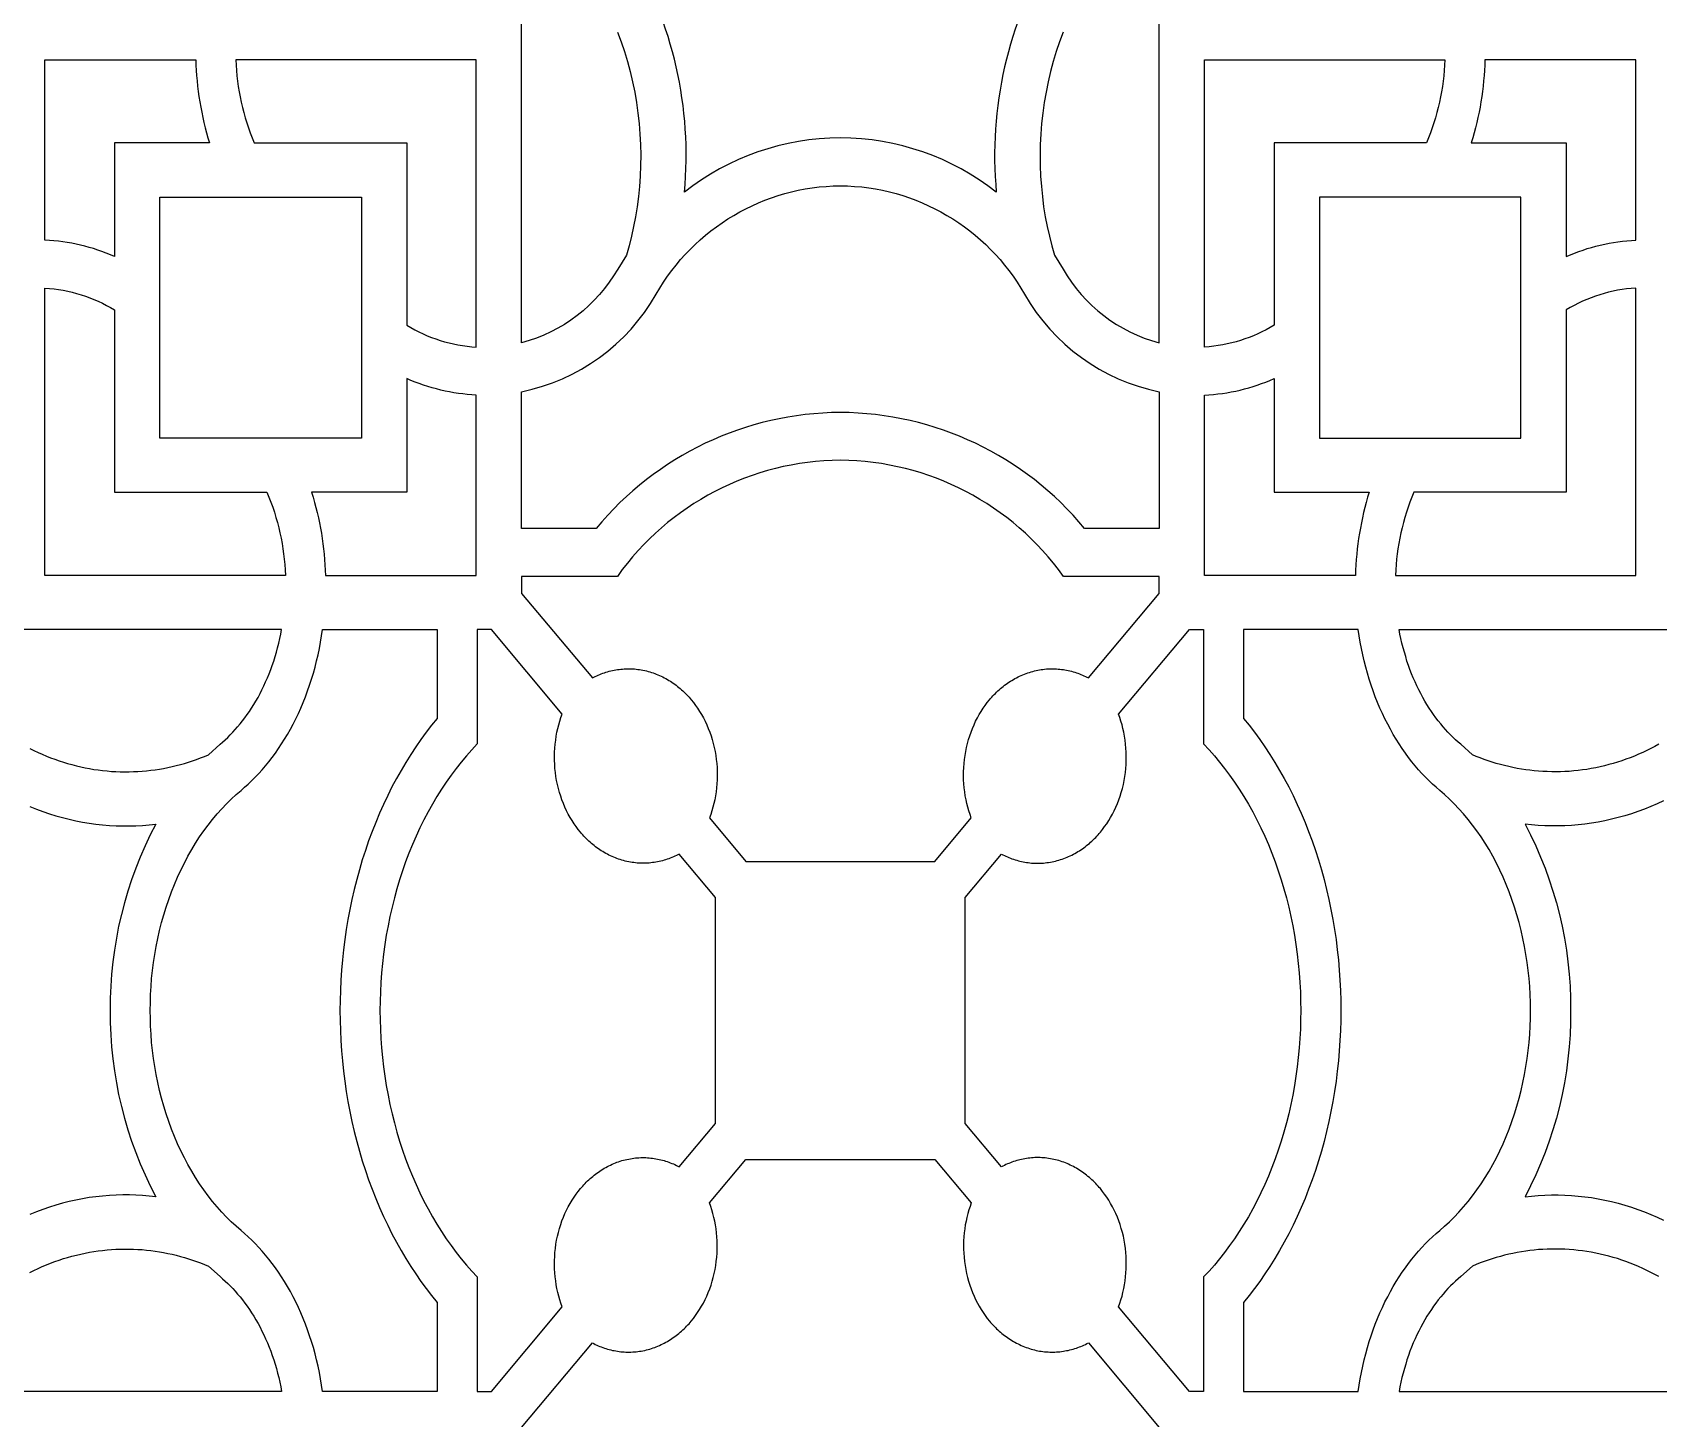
# Model space of a CAD drawing. Extents: x 59271 to 61367, y 41180 to 44085.
# Drawn here: x 60663.7 to 60875, y 42791.1 to 42971.3 of the extents above; entities that cross this region are included whole.
import ezdxf

# ---------------------------------------------------------------- set-up
doc = ezdxf.new("R2010")
doc.units = 0
doc.layers.get('0').update_dxf_attribs({"linetype": 'CONTINUOUS'})

msp = doc.modelspace()

# ---------------------------------------------------------------- linework, layer by layer
for points in [[(60796.11, 42981.96, 0.159593), (60788.95, 42950.52, 0.16816), (60768.68, 42957.6, 0.16816), (60748.41, 42950.52, 0.159593), (60741.24, 42981.96, 0.091636)], [(60739.72, 42971.32), (60740.18, 42970.08), (60740.61, 42968.8), (60741.01, 42967.51), (60741.36, 42966.2), (60741.67, 42964.87), (60741.95, 42963.53), (60742.18, 42962.18), (60742.37, 42960.82), (60742.52, 42959.45), (60742.63, 42958.08), (60742.7, 42956.71), (60742.72, 42955.34), (60742.71, 42953.98), (60742.65, 42952.63), (60742.56, 42951.28), (60742.42, 42949.95), (60742.25, 42948.64), (60742.04, 42947.34), (60741.8, 42946.06), (60741.52, 42944.8), (60741.21, 42943.56), (60740.86, 42942.35), (60739.73, 42940.53, -0.200602), (60727.24, 42930.95), (60727.24, 42974.77)], [(60797.64, 42971.32), (60797.17, 42970.08), (60796.74, 42968.8), (60796.35, 42967.51), (60796, 42966.2), (60795.68, 42964.87), (60795.41, 42963.53), (60795.18, 42962.18), (60794.98, 42960.82), (60794.83, 42959.45), (60794.73, 42958.08), (60794.66, 42956.71), (60794.63, 42955.34), (60794.65, 42953.98), (60794.7, 42952.63), (60794.8, 42951.28), (60794.93, 42949.95), (60795.1, 42948.64), (60795.31, 42947.34), (60795.56, 42946.06), (60795.84, 42944.8), (60796.15, 42943.56), (60796.49, 42942.35), (60797.63, 42940.53, 0.200602), (60810.12, 42930.95), (60810.12, 42974.77)], [(60663.33, 42870.67), (60664.17, 42870.33), (60665.01, 42870.02), (60665.86, 42869.73), (60666.71, 42869.46), (60667.57, 42869.22), (60668.43, 42869.01), (60669.29, 42868.81), (60670.16, 42868.64), (60671.03, 42868.5), (60671.9, 42868.38), (60672.78, 42868.28), (60673.65, 42868.21), (60674.52, 42868.17), (60675.39, 42868.14), (60676.25, 42868.14), (60677.11, 42868.17), (60677.97, 42868.22), (60678.83, 42868.29), (60679.68, 42868.38, 0.124595), (60673.76, 42844.16, 0.124595), (60679.68, 42819.94), (60678.83, 42820.03), (60677.97, 42820.1), (60677.11, 42820.15), (60676.25, 42820.17), (60675.39, 42820.18), (60674.52, 42820.15), (60673.65, 42820.11), (60672.78, 42820.03), (60671.9, 42819.94), (60671.03, 42819.82), (60670.16, 42819.67), (60669.29, 42819.51), (60668.43, 42819.31), (60667.57, 42819.1), (60666.71, 42818.85), (60665.86, 42818.59), (60665.01, 42818.3), (60664.17, 42817.99), (60663.33, 42817.65)], [(60875.67, 42871.41), (60874.85, 42871.02), (60874.02, 42870.67), (60873.19, 42870.33), (60872.35, 42870.02), (60871.5, 42869.73), (60870.65, 42869.46), (60869.79, 42869.22), (60868.93, 42869.01), (60868.06, 42868.81), (60867.19, 42868.64), (60866.32, 42868.5), (60865.45, 42868.38), (60864.58, 42868.28), (60863.71, 42868.21), (60862.84, 42868.17), (60861.97, 42868.14), (60861.1, 42868.14), (60860.24, 42868.17), (60859.38, 42868.22), (60858.53, 42868.29), (60857.68, 42868.38, -0.124595), (60863.6, 42844.16, -0.124595), (60857.68, 42819.94), (60858.53, 42820.03), (60859.38, 42820.1), (60860.24, 42820.15), (60861.1, 42820.17), (60861.97, 42820.18), (60862.84, 42820.15), (60863.71, 42820.11), (60864.58, 42820.03), (60865.45, 42819.94), (60866.32, 42819.82), (60867.19, 42819.67), (60868.06, 42819.51), (60868.93, 42819.31), (60869.79, 42819.1), (60870.65, 42818.85), (60871.5, 42818.59), (60872.35, 42818.3), (60873.19, 42817.99), (60874.02, 42817.65), (60874.85, 42817.29), (60875.67, 42816.91)]]:
    msp.add_lwpolyline(points, format="xyb")
for points in [[(60674.32, 42942.16, 0.093744), (60665.27, 42944.3), (60665.27, 42967.74), (60684.88, 42967.74, 0.067508), (60686.67, 42956.93), (60674.32, 42956.93)], [(60712.31, 42933.24, 0.123377), (60721.35, 42930.39), (60721.35, 42967.74), (60690.09, 42967.74, 0.090687), (60692.48, 42956.93), (60712.31, 42956.93)], [(60825.05, 42933.24, -0.123377), (60816.01, 42930.39), (60816.01, 42967.74), (60847.26, 42967.74, -0.090687), (60844.88, 42956.93), (60825.05, 42956.93)], [(60863.04, 42942.16, -0.093744), (60872.08, 42944.3), (60872.08, 42967.74), (60852.47, 42967.74, -0.067508), (60850.68, 42956.93), (60863.04, 42956.93)], [(60768.68, 42951.37, -0.26745), (60792.62, 42937.26, 0.215544), (60810.12, 42924.59), (60810.12, 42906.81), (60800.43, 42906.81, 0.222359), (60768.68, 42921.9), (60768.68, 42921.9), (60768.68, 42921.9, 0.222359), (60736.92, 42906.81), (60727.24, 42906.81), (60727.24, 42924.59, 0.215544), (60744.74, 42937.26, -0.26745)], [(60694.14, 42911.53, -0.090687), (60696.53, 42900.72), (60665.27, 42900.72), (60665.27, 42938.07, -0.123377), (60674.32, 42935.22), (60674.32, 42911.53)], [(60843.21, 42911.53, 0.090687), (60840.83, 42900.72), (60872.08, 42900.72), (60872.08, 42938.07, 0.123377), (60863.04, 42935.22), (60863.04, 42911.53)], [(60721.35, 42924.16, -0.093744), (60712.31, 42926.3), (60712.31, 42911.53), (60699.95, 42911.53, -0.067508), (60701.74, 42900.72), (60721.35, 42900.72)], [(60816.01, 42924.16, 0.093744), (60825.05, 42926.3), (60825.05, 42911.53), (60837.41, 42911.53, 0.067508), (60835.62, 42900.72), (60816.01, 42900.72)], [(60739.69, 42900.59), (60727.24, 42900.59), (60727.24, 42898.38), (60736.44, 42887.38), (60736.63, 42887.48), (60736.82, 42887.57), (60737.01, 42887.66), (60737.21, 42887.75), (60737.41, 42887.83), (60737.6, 42887.91), (60737.81, 42887.99), (60738.01, 42888.06), (60738.21, 42888.12), (60738.42, 42888.19), (60738.63, 42888.25), (60738.84, 42888.3), (60739.05, 42888.35), (60739.27, 42888.39), (60739.48, 42888.43), (60739.7, 42888.47), (60739.92, 42888.5), (60740.13, 42888.52), (60740.35, 42888.54), (60740.57, 42888.56), (60740.8, 42888.57), (60741.02, 42888.58), (60741.24, 42888.58), (60741.46, 42888.57), (60741.68, 42888.56), (60741.91, 42888.55), (60742.13, 42888.53), (60742.35, 42888.5), (60742.57, 42888.47), (60742.8, 42888.43), (60743.02, 42888.39), (60743.24, 42888.35), (60743.46, 42888.3), (60743.68, 42888.24), (60743.89, 42888.18), (60744.11, 42888.11), (60744.33, 42888.04), (60744.54, 42887.97), (60744.75, 42887.88), (60744.96, 42887.8), (60745.17, 42887.71), (60745.38, 42887.61), (60745.58, 42887.51), (60745.79, 42887.41), (60745.99, 42887.3), (60746.19, 42887.19), (60746.38, 42887.07), (60746.58, 42886.95), (60746.77, 42886.82), (60746.96, 42886.7), (60747.14, 42886.56), (60747.33, 42886.43), (60747.51, 42886.29), (60747.69, 42886.14), (60747.86, 42886), (60748.03, 42885.85), (60748.2, 42885.69), (60748.37, 42885.54), (60748.53, 42885.38), (60748.69, 42885.22), (60748.85, 42885.05), (60749, 42884.88), (60749.15, 42884.71), (60749.29, 42884.54), (60749.58, 42884.19), (60749.86, 42883.82), (60750.12, 42883.44), (60750.38, 42883.04), (60750.63, 42882.62), (60750.87, 42882.2), (60751.09, 42881.75), (60751.31, 42881.3), (60751.51, 42880.83), (60751.69, 42880.35), (60751.86, 42879.87), (60752.02, 42879.37), (60752.16, 42878.86), (60752.28, 42878.35), (60752.39, 42877.83), (60752.48, 42877.31), (60752.55, 42876.78), (60752.61, 42876.25), (60752.64, 42875.72), (60752.66, 42875.18), (60752.67, 42874.65), (60752.65, 42874.12), (60752.62, 42873.6), (60752.58, 42873.08), (60752.51, 42872.56), (60752.44, 42872.05), (60752.34, 42871.55), (60752.23, 42871.06), (60752.11, 42870.57), (60751.98, 42870.1), (60751.83, 42869.64), (60751.67, 42869.19), (60756.39, 42863.54), (60768.68, 42863.54), (60780.96, 42863.54), (60785.69, 42869.19), (60785.53, 42869.64), (60785.38, 42870.1), (60785.24, 42870.57), (60785.12, 42871.06), (60785.01, 42871.55), (60784.92, 42872.05), (60784.84, 42872.56), (60784.78, 42873.08), (60784.73, 42873.6), (60784.7, 42874.12), (60784.69, 42874.65), (60784.69, 42875.18), (60784.71, 42875.72), (60784.75, 42876.25), (60784.81, 42876.78), (60784.88, 42877.31), (60784.97, 42877.83), (60785.08, 42878.35), (60785.2, 42878.86), (60785.34, 42879.37), (60785.49, 42879.87), (60785.66, 42880.35), (60785.85, 42880.83), (60786.05, 42881.3), (60786.26, 42881.75), (60786.49, 42882.2), (60786.72, 42882.62), (60786.97, 42883.04), (60787.23, 42883.44), (60787.5, 42883.82), (60787.78, 42884.19), (60788.06, 42884.54), (60788.21, 42884.71), (60788.36, 42884.88), (60788.51, 42885.05), (60788.67, 42885.22), (60788.83, 42885.38), (60788.99, 42885.54), (60789.15, 42885.69), (60789.32, 42885.85), (60789.49, 42886), (60789.67, 42886.14), (60789.85, 42886.29), (60790.03, 42886.43), (60790.21, 42886.56), (60790.4, 42886.7), (60790.59, 42886.82), (60790.78, 42886.95), (60790.97, 42887.07), (60791.17, 42887.19), (60791.37, 42887.3), (60791.57, 42887.41), (60791.77, 42887.51), (60791.98, 42887.61), (60792.18, 42887.71), (60792.39, 42887.8), (60792.6, 42887.88), (60792.82, 42887.97), (60793.03, 42888.04), (60793.25, 42888.11), (60793.46, 42888.18), (60793.68, 42888.24), (60793.9, 42888.3), (60794.12, 42888.35), (60794.34, 42888.39), (60794.56, 42888.43), (60794.78, 42888.47), (60795, 42888.5), (60795.23, 42888.53), (60795.45, 42888.55), (60795.67, 42888.56), (60795.89, 42888.57), (60796.12, 42888.58), (60796.34, 42888.58), (60796.56, 42888.57), (60796.78, 42888.56), (60797, 42888.54), (60797.22, 42888.52), (60797.44, 42888.5), (60797.66, 42888.47), (60797.87, 42888.43), (60798.09, 42888.39), (60798.3, 42888.35), (60798.51, 42888.3), (60798.72, 42888.25), (60798.93, 42888.19), (60799.14, 42888.12), (60799.35, 42888.06), (60799.55, 42887.99), (60799.75, 42887.91), (60799.95, 42887.83), (60800.15, 42887.75), (60800.34, 42887.66), (60800.53, 42887.57), (60800.72, 42887.48), (60800.91, 42887.38), (60810.12, 42898.38), (60810.12, 42900.59), (60797.66, 42900.59, 0.240747), (60768.68, 42915.68, 0.240747)]]:
    msp.add_lwpolyline(points, format="xyb", close=True)
for points in [[(60680.2, 42949.89), (60706.42, 42949.89), (60706.42, 42918.57), (60680.2, 42918.57)], [(60857.15, 42949.89), (60830.94, 42949.89), (60830.94, 42918.57), (60857.15, 42918.57)], [(60678.97, 42844.16), (60678.98, 42845.19), (60679.01, 42846.22), (60679.07, 42847.26), (60679.15, 42848.3), (60679.26, 42849.35), (60679.4, 42850.4), (60679.56, 42851.44), (60679.74, 42852.49), (60679.95, 42853.52), (60680.18, 42854.56), (60680.45, 42855.58), (60680.73, 42856.6), (60681.04, 42857.6), (60681.38, 42858.6), (60681.73, 42859.58), (60682.12, 42860.54), (60682.52, 42861.48), (60682.95, 42862.41), (60683.4, 42863.32), (60683.87, 42864.2), (60684.36, 42865.06), (60684.87, 42865.9), (60685.39, 42866.72), (60685.94, 42867.5), (60686.5, 42868.26), (60687.07, 42868.99), (60687.66, 42869.7), (60688.26, 42870.37), (60688.88, 42871.02), (60689.5, 42871.63), (60690.13, 42872.21), (60690.77, 42872.77), (60691.24, 42873.17), (60691.71, 42873.59), (60692.17, 42874.03), (60692.62, 42874.48), (60693.07, 42874.96), (60693.52, 42875.45), (60693.96, 42875.96), (60694.39, 42876.49), (60694.81, 42877.04), (60695.23, 42877.61), (60695.64, 42878.2), (60696.04, 42878.8), (60696.43, 42879.42), (60696.81, 42880.05), (60697.18, 42880.71), (60697.54, 42881.37), (60697.89, 42882.06), (60698.22, 42882.76), (60698.54, 42883.47), (60698.85, 42884.19), (60699.14, 42884.93), (60699.42, 42885.69), (60699.69, 42886.45), (60699.94, 42887.22), (60700.17, 42888), (60700.39, 42888.8), (60700.6, 42889.6), (60700.79, 42890.4), (60700.96, 42891.22), (60701.11, 42892.04), (60701.25, 42892.86), (60701.37, 42893.69), (60716.26, 42893.69), (60716.26, 42882.11), (60715.54, 42881.23), (60714.84, 42880.32), (60714.16, 42879.39), (60713.49, 42878.42), (60712.83, 42877.43), (60712.19, 42876.41), (60711.57, 42875.37), (60710.97, 42874.3), (60710.39, 42873.21), (60709.83, 42872.09), (60709.29, 42870.95), (60708.77, 42869.79), (60708.28, 42868.61), (60707.8, 42867.41), (60707.35, 42866.2), (60706.93, 42864.96), (60706.53, 42863.72), (60706.15, 42862.45), (60705.8, 42861.18), (60705.48, 42859.9), (60705.18, 42858.6), (60704.91, 42857.3), (60704.66, 42855.99), (60704.44, 42854.68), (60704.25, 42853.36), (60704.08, 42852.04), (60703.94, 42850.72), (60703.83, 42849.4), (60703.74, 42848.09), (60703.68, 42846.77), (60703.64, 42845.46), (60703.63, 42844.16), (60703.64, 42842.86), (60703.68, 42841.55), (60703.74, 42840.23), (60703.83, 42838.91), (60703.94, 42837.6), (60704.08, 42836.28), (60704.25, 42834.96), (60704.44, 42833.64), (60704.66, 42832.33), (60704.91, 42831.02), (60705.18, 42829.72), (60705.48, 42828.42), (60705.8, 42827.14), (60706.15, 42825.86), (60706.53, 42824.6), (60706.93, 42823.35), (60707.35, 42822.12), (60707.8, 42820.91), (60708.28, 42819.71), (60708.77, 42818.53), (60709.29, 42817.37), (60709.83, 42816.23), (60710.39, 42815.11), (60710.97, 42814.02), (60711.57, 42812.95), (60712.19, 42811.9), (60712.83, 42810.89), (60713.49, 42809.9), (60714.16, 42808.93), (60714.84, 42808), (60715.54, 42807.09), (60716.26, 42806.21), (60716.26, 42794.63), (60701.37, 42794.63), (60701.25, 42795.46), (60701.11, 42796.28), (60700.96, 42797.1), (60700.79, 42797.92), (60700.6, 42798.72), (60700.39, 42799.52), (60700.17, 42800.32), (60699.94, 42801.1), (60699.69, 42801.87), (60699.42, 42802.63), (60699.14, 42803.38), (60698.85, 42804.12), (60698.54, 42804.85), (60698.22, 42805.56), (60697.89, 42806.26), (60697.54, 42806.94), (60697.18, 42807.61), (60696.81, 42808.27), (60696.43, 42808.9), (60696.04, 42809.52), (60695.64, 42810.12), (60695.23, 42810.71), (60694.81, 42811.28), (60694.39, 42811.82), (60693.96, 42812.36), (60693.52, 42812.87), (60693.07, 42813.36), (60692.62, 42813.84), (60692.17, 42814.29), (60691.71, 42814.73), (60691.24, 42815.15), (60690.77, 42815.55), (60690.13, 42816.1), (60689.5, 42816.69), (60688.88, 42817.3), (60688.26, 42817.95), (60687.66, 42818.62), (60687.07, 42819.32), (60686.5, 42820.06), (60685.94, 42820.82), (60685.39, 42821.6), (60684.87, 42822.42), (60684.36, 42823.25), (60683.87, 42824.12), (60683.4, 42825), (60682.95, 42825.91), (60682.52, 42826.83), (60682.12, 42827.78), (60681.73, 42828.74), (60681.38, 42829.72), (60681.04, 42830.71), (60680.73, 42831.72), (60680.45, 42832.74), (60680.18, 42833.76), (60679.95, 42834.79), (60679.74, 42835.83), (60679.56, 42836.88), (60679.4, 42837.92), (60679.26, 42838.97), (60679.15, 42840.01), (60679.07, 42841.06), (60679.01, 42842.1), (60678.98, 42843.13)], [(60752.46, 42844.16), (60752.46, 42858.84), (60747.74, 42864.49), (60747.55, 42864.39), (60747.36, 42864.3), (60747.17, 42864.21), (60746.97, 42864.12), (60746.77, 42864.04), (60746.57, 42863.96), (60746.37, 42863.88), (60746.17, 42863.81), (60745.96, 42863.74), (60745.76, 42863.68), (60745.55, 42863.62), (60745.34, 42863.57), (60745.13, 42863.52), (60744.91, 42863.48), (60744.7, 42863.44), (60744.48, 42863.4), (60744.26, 42863.37), (60744.04, 42863.35), (60743.83, 42863.32), (60743.61, 42863.31), (60743.38, 42863.3), (60743.16, 42863.29), (60742.94, 42863.29), (60742.72, 42863.3), (60742.5, 42863.31), (60742.27, 42863.32), (60742.05, 42863.34), (60741.83, 42863.37), (60741.61, 42863.4), (60741.38, 42863.43), (60741.16, 42863.47), (60740.94, 42863.52), (60740.72, 42863.57), (60740.5, 42863.63), (60740.29, 42863.69), (60740.07, 42863.76), (60739.85, 42863.83), (60739.64, 42863.9), (60739.43, 42863.98), (60739.22, 42864.07), (60739.01, 42864.16), (60738.8, 42864.26), (60738.59, 42864.36), (60738.39, 42864.46), (60738.19, 42864.57), (60737.99, 42864.68), (60737.8, 42864.8), (60737.6, 42864.92), (60737.41, 42865.04), (60737.22, 42865.17), (60737.03, 42865.31), (60736.85, 42865.44), (60736.67, 42865.58), (60736.49, 42865.73), (60736.32, 42865.87), (60736.15, 42866.02), (60735.98, 42866.18), (60735.81, 42866.33), (60735.65, 42866.49), (60735.49, 42866.65), (60735.33, 42866.82), (60735.18, 42866.99), (60735.03, 42867.15), (60734.89, 42867.33), (60734.6, 42867.68), (60734.32, 42868.05), (60734.06, 42868.43), (60733.8, 42868.83), (60733.55, 42869.25), (60733.31, 42869.67), (60733.09, 42870.12), (60732.87, 42870.57), (60732.67, 42871.04), (60732.49, 42871.52), (60732.32, 42872), (60732.16, 42872.5), (60732.02, 42873.01), (60731.9, 42873.52), (60731.79, 42874.04), (60731.7, 42874.56), (60731.63, 42875.09), (60731.57, 42875.62), (60731.54, 42876.15), (60731.52, 42876.69), (60731.51, 42877.22), (60731.53, 42877.75), (60731.56, 42878.27), (60731.6, 42878.79), (60731.67, 42879.31), (60731.74, 42879.82), (60731.84, 42880.32), (60731.95, 42880.81), (60732.07, 42881.29), (60732.2, 42881.77), (60732.35, 42882.23), (60732.51, 42882.68), (60723.31, 42893.69), (60721.46, 42893.69), (60721.46, 42878.8), (60720.76, 42878.05), (60720.07, 42877.27), (60719.39, 42876.45), (60718.73, 42875.61), (60718.08, 42874.74), (60717.44, 42873.84), (60716.82, 42872.91), (60716.22, 42871.96), (60715.64, 42870.98), (60715.08, 42869.97), (60714.54, 42868.94), (60714.02, 42867.89), (60713.52, 42866.81), (60713.04, 42865.71), (60712.59, 42864.6), (60712.16, 42863.47), (60711.76, 42862.32), (60711.38, 42861.15), (60711.03, 42859.98), (60710.7, 42858.79), (60710.4, 42857.59), (60710.12, 42856.38), (60709.88, 42855.16), (60709.65, 42853.94), (60709.46, 42852.72), (60709.29, 42851.49), (60709.15, 42850.26), (60709.04, 42849.03), (60708.95, 42847.81), (60708.88, 42846.59), (60708.85, 42845.37), (60708.83, 42844.16), (60708.85, 42842.95), (60708.88, 42841.73), (60708.95, 42840.51), (60709.04, 42839.28), (60709.15, 42838.06), (60709.29, 42836.83), (60709.46, 42835.6), (60709.65, 42834.38), (60709.88, 42833.16), (60710.12, 42831.94), (60710.4, 42830.73), (60710.7, 42829.53), (60711.03, 42828.34), (60711.38, 42827.17), (60711.76, 42826), (60712.16, 42824.85), (60712.59, 42823.72), (60713.04, 42822.6), (60713.52, 42821.51), (60714.02, 42820.43), (60714.54, 42819.38), (60715.08, 42818.35), (60715.64, 42817.34), (60716.22, 42816.36), (60716.82, 42815.41), (60717.44, 42814.48), (60718.08, 42813.58), (60718.73, 42812.71), (60719.39, 42811.86), (60720.07, 42811.05), (60720.76, 42810.27), (60721.46, 42809.52), (60721.46, 42794.63), (60723.31, 42794.63), (60732.51, 42805.64), (60732.35, 42806.09), (60732.2, 42806.55), (60732.07, 42807.02), (60731.95, 42807.51), (60731.84, 42808), (60731.74, 42808.5), (60731.67, 42809.01), (60731.6, 42809.53), (60731.56, 42810.05), (60731.53, 42810.57), (60731.51, 42811.1), (60731.52, 42811.63), (60731.54, 42812.17), (60731.57, 42812.7), (60731.63, 42813.23), (60731.7, 42813.76), (60731.79, 42814.28), (60731.9, 42814.8), (60732.02, 42815.31), (60732.16, 42815.82), (60732.32, 42816.32), (60732.49, 42816.8), (60732.67, 42817.28), (60732.87, 42817.75), (60733.09, 42818.2), (60733.31, 42818.64), (60733.55, 42819.07), (60733.8, 42819.49), (60734.06, 42819.89), (60734.32, 42820.27), (60734.6, 42820.64), (60734.89, 42820.99), (60735.03, 42821.16), (60735.18, 42821.33), (60735.33, 42821.5), (60735.49, 42821.66), (60735.65, 42821.83), (60735.81, 42821.99), (60735.98, 42822.14), (60736.15, 42822.3), (60736.32, 42822.45), (60736.49, 42822.59), (60736.67, 42822.74), (60736.85, 42822.88), (60737.03, 42823.01), (60737.22, 42823.15), (60737.41, 42823.27), (60737.6, 42823.4), (60737.8, 42823.52), (60737.99, 42823.64), (60738.19, 42823.75), (60738.39, 42823.86), (60738.59, 42823.96), (60738.8, 42824.06), (60739.01, 42824.16), (60739.22, 42824.25), (60739.43, 42824.33), (60739.64, 42824.42), (60739.85, 42824.49), (60740.07, 42824.56), (60740.29, 42824.63), (60740.5, 42824.69), (60740.72, 42824.75), (60740.94, 42824.8), (60741.16, 42824.84), (60741.38, 42824.88), (60741.61, 42824.92), (60741.83, 42824.95), (60742.05, 42824.98), (60742.27, 42825), (60742.5, 42825.01), (60742.72, 42825.02), (60742.94, 42825.03), (60743.16, 42825.03), (60743.38, 42825.02), (60743.61, 42825.01), (60743.83, 42824.99), (60744.04, 42824.97), (60744.26, 42824.95), (60744.48, 42824.92), (60744.7, 42824.88), (60744.91, 42824.84), (60745.13, 42824.8), (60745.34, 42824.75), (60745.55, 42824.7), (60745.76, 42824.64), (60745.96, 42824.57), (60746.17, 42824.51), (60746.37, 42824.44), (60746.57, 42824.36), (60746.77, 42824.28), (60746.97, 42824.2), (60747.17, 42824.11), (60747.36, 42824.02), (60747.55, 42823.93), (60747.74, 42823.83), (60752.46, 42829.48)], [(60784.89, 42844.16), (60784.89, 42858.84), (60789.62, 42864.49), (60789.81, 42864.39), (60790, 42864.3), (60790.19, 42864.21), (60790.38, 42864.12), (60790.58, 42864.04), (60790.78, 42863.96), (60790.98, 42863.88), (60791.19, 42863.81), (60791.39, 42863.74), (60791.6, 42863.68), (60791.81, 42863.62), (60792.02, 42863.57), (60792.23, 42863.52), (60792.44, 42863.48), (60792.66, 42863.44), (60792.87, 42863.4), (60793.09, 42863.37), (60793.31, 42863.35), (60793.53, 42863.32), (60793.75, 42863.31), (60793.97, 42863.3), (60794.19, 42863.29), (60794.42, 42863.29), (60794.64, 42863.3), (60794.86, 42863.31), (60795.08, 42863.32), (60795.31, 42863.34), (60795.53, 42863.37), (60795.75, 42863.4), (60795.97, 42863.43), (60796.19, 42863.47), (60796.41, 42863.52), (60796.63, 42863.57), (60796.85, 42863.63), (60797.07, 42863.69), (60797.29, 42863.76), (60797.5, 42863.83), (60797.72, 42863.9), (60797.93, 42863.98), (60798.14, 42864.07), (60798.35, 42864.16), (60798.56, 42864.26), (60798.76, 42864.36), (60798.96, 42864.46), (60799.17, 42864.57), (60799.36, 42864.68), (60799.56, 42864.8), (60799.75, 42864.92), (60799.95, 42865.04), (60800.13, 42865.17), (60800.32, 42865.31), (60800.5, 42865.44), (60800.69, 42865.58), (60800.86, 42865.73), (60801.04, 42865.87), (60801.21, 42866.02), (60801.38, 42866.18), (60801.54, 42866.33), (60801.71, 42866.49), (60801.87, 42866.65), (60802.02, 42866.82), (60802.17, 42866.99), (60802.32, 42867.15), (60802.47, 42867.33), (60802.75, 42867.68), (60803.03, 42868.05), (60803.3, 42868.43), (60803.56, 42868.83), (60803.81, 42869.25), (60804.04, 42869.67), (60804.27, 42870.12), (60804.48, 42870.57), (60804.68, 42871.04), (60804.87, 42871.52), (60805.04, 42872), (60805.19, 42872.5), (60805.33, 42873.01), (60805.46, 42873.52), (60805.56, 42874.04), (60805.65, 42874.56), (60805.73, 42875.09), (60805.78, 42875.62), (60805.82, 42876.15), (60805.84, 42876.69), (60805.84, 42877.22), (60805.83, 42877.75), (60805.8, 42878.27), (60805.75, 42878.79), (60805.69, 42879.31), (60805.61, 42879.82), (60805.52, 42880.32), (60805.41, 42880.81), (60805.29, 42881.29), (60805.15, 42881.77), (60805, 42882.23), (60804.84, 42882.68), (60814.05, 42893.69), (60815.89, 42893.69), (60815.89, 42878.8), (60816.6, 42878.05), (60817.29, 42877.27), (60817.97, 42876.45), (60818.63, 42875.61), (60819.28, 42874.74), (60819.91, 42873.84), (60820.53, 42872.91), (60821.13, 42871.96), (60821.71, 42870.98), (60822.28, 42869.97), (60822.82, 42868.94), (60823.34, 42867.89), (60823.84, 42866.81), (60824.31, 42865.71), (60824.76, 42864.6), (60825.19, 42863.47), (60825.6, 42862.32), (60825.98, 42861.15), (60826.33, 42859.98), (60826.66, 42858.79), (60826.96, 42857.59), (60827.23, 42856.38), (60827.48, 42855.16), (60827.7, 42853.94), (60827.9, 42852.72), (60828.06, 42851.49), (60828.2, 42850.26), (60828.32, 42849.03), (60828.41, 42847.81), (60828.47, 42846.59), (60828.51, 42845.37), (60828.52, 42844.16), (60828.51, 42842.95), (60828.47, 42841.73), (60828.41, 42840.51), (60828.32, 42839.28), (60828.2, 42838.06), (60828.06, 42836.83), (60827.9, 42835.6), (60827.7, 42834.38), (60827.48, 42833.16), (60827.23, 42831.94), (60826.96, 42830.73), (60826.66, 42829.53), (60826.33, 42828.34), (60825.98, 42827.17), (60825.6, 42826), (60825.19, 42824.85), (60824.76, 42823.72), (60824.31, 42822.6), (60823.84, 42821.51), (60823.34, 42820.43), (60822.82, 42819.38), (60822.28, 42818.35), (60821.71, 42817.34), (60821.13, 42816.36), (60820.53, 42815.41), (60819.91, 42814.48), (60819.28, 42813.58), (60818.63, 42812.71), (60817.97, 42811.86), (60817.29, 42811.05), (60816.6, 42810.27), (60815.89, 42809.52), (60815.89, 42794.63), (60814.05, 42794.63), (60804.84, 42805.64), (60805, 42806.09), (60805.15, 42806.55), (60805.29, 42807.02), (60805.41, 42807.51), (60805.52, 42808), (60805.61, 42808.5), (60805.69, 42809.01), (60805.75, 42809.53), (60805.8, 42810.05), (60805.83, 42810.57), (60805.84, 42811.1), (60805.84, 42811.63), (60805.82, 42812.17), (60805.78, 42812.7), (60805.73, 42813.23), (60805.65, 42813.76), (60805.56, 42814.28), (60805.46, 42814.8), (60805.33, 42815.31), (60805.19, 42815.82), (60805.04, 42816.32), (60804.87, 42816.8), (60804.68, 42817.28), (60804.48, 42817.75), (60804.27, 42818.2), (60804.04, 42818.64), (60803.81, 42819.07), (60803.56, 42819.49), (60803.3, 42819.89), (60803.03, 42820.27), (60802.75, 42820.64), (60802.47, 42820.99), (60802.32, 42821.16), (60802.17, 42821.33), (60802.02, 42821.5), (60801.87, 42821.66), (60801.71, 42821.83), (60801.54, 42821.99), (60801.38, 42822.14), (60801.21, 42822.3), (60801.04, 42822.45), (60800.86, 42822.59), (60800.69, 42822.74), (60800.5, 42822.88), (60800.32, 42823.01), (60800.13, 42823.15), (60799.95, 42823.27), (60799.75, 42823.4), (60799.56, 42823.52), (60799.36, 42823.64), (60799.17, 42823.75), (60798.96, 42823.86), (60798.76, 42823.96), (60798.56, 42824.06), (60798.35, 42824.16), (60798.14, 42824.25), (60797.93, 42824.33), (60797.72, 42824.42), (60797.5, 42824.49), (60797.29, 42824.56), (60797.07, 42824.63), (60796.85, 42824.69), (60796.63, 42824.75), (60796.41, 42824.8), (60796.19, 42824.84), (60795.97, 42824.88), (60795.75, 42824.92), (60795.53, 42824.95), (60795.31, 42824.98), (60795.08, 42825), (60794.86, 42825.01), (60794.64, 42825.02), (60794.42, 42825.03), (60794.19, 42825.03), (60793.97, 42825.02), (60793.75, 42825.01), (60793.53, 42824.99), (60793.31, 42824.97), (60793.09, 42824.95), (60792.87, 42824.92), (60792.66, 42824.88), (60792.44, 42824.84), (60792.23, 42824.8), (60792.02, 42824.75), (60791.81, 42824.7), (60791.6, 42824.64), (60791.39, 42824.57), (60791.19, 42824.51), (60790.98, 42824.44), (60790.78, 42824.36), (60790.58, 42824.28), (60790.38, 42824.2), (60790.19, 42824.11), (60790, 42824.02), (60789.81, 42823.93), (60789.62, 42823.83), (60784.89, 42829.48)], [(60858.39, 42844.16), (60858.38, 42845.19), (60858.34, 42846.22), (60858.28, 42847.26), (60858.2, 42848.3), (60858.09, 42849.35), (60857.96, 42850.4), (60857.8, 42851.44), (60857.62, 42852.49), (60857.41, 42853.52), (60857.17, 42854.56), (60856.91, 42855.58), (60856.63, 42856.6), (60856.31, 42857.6), (60855.98, 42858.6), (60855.62, 42859.58), (60855.24, 42860.54), (60854.83, 42861.48), (60854.41, 42862.41), (60853.96, 42863.32), (60853.49, 42864.2), (60853, 42865.06), (60852.49, 42865.9), (60851.96, 42866.72), (60851.42, 42867.5), (60850.86, 42868.26), (60850.28, 42868.99), (60849.69, 42869.7), (60849.09, 42870.37), (60848.48, 42871.02), (60847.86, 42871.63), (60847.22, 42872.21), (60846.58, 42872.77), (60846.11, 42873.17), (60845.65, 42873.59), (60845.19, 42874.03), (60844.73, 42874.48), (60844.28, 42874.96), (60843.84, 42875.45), (60843.4, 42875.96), (60842.97, 42876.49), (60842.54, 42877.04), (60842.12, 42877.61), (60841.71, 42878.2), (60841.31, 42878.8), (60840.92, 42879.42), (60840.54, 42880.05), (60840.17, 42880.71), (60839.82, 42881.37), (60839.47, 42882.06), (60839.14, 42882.76), (60838.81, 42883.47), (60838.51, 42884.19), (60838.21, 42884.93), (60837.93, 42885.69), (60837.67, 42886.45), (60837.42, 42887.22), (60837.18, 42888), (60836.96, 42888.8), (60836.76, 42889.6), (60836.57, 42890.4), (60836.4, 42891.22), (60836.24, 42892.04), (60836.1, 42892.86), (60835.98, 42893.69), (60821.1, 42893.69), (60821.1, 42882.11), (60821.81, 42881.23), (60822.51, 42880.32), (60823.2, 42879.39), (60823.87, 42878.42), (60824.52, 42877.43), (60825.16, 42876.41), (60825.78, 42875.37), (60826.38, 42874.3), (60826.96, 42873.21), (60827.53, 42872.09), (60828.07, 42870.95), (60828.58, 42869.79), (60829.08, 42868.61), (60829.55, 42867.41), (60830, 42866.2), (60830.43, 42864.96), (60830.83, 42863.72), (60831.2, 42862.45), (60831.55, 42861.18), (60831.88, 42859.9), (60832.17, 42858.6), (60832.45, 42857.3), (60832.69, 42855.99), (60832.91, 42854.68), (60833.11, 42853.36), (60833.27, 42852.04), (60833.41, 42850.72), (60833.53, 42849.4), (60833.62, 42848.09), (60833.68, 42846.77), (60833.72, 42845.46), (60833.73, 42844.16), (60833.72, 42842.86), (60833.68, 42841.55), (60833.62, 42840.23), (60833.53, 42838.91), (60833.41, 42837.6), (60833.27, 42836.28), (60833.11, 42834.96), (60832.91, 42833.64), (60832.69, 42832.33), (60832.45, 42831.02), (60832.17, 42829.72), (60831.88, 42828.42), (60831.55, 42827.14), (60831.2, 42825.86), (60830.83, 42824.6), (60830.43, 42823.35), (60830, 42822.12), (60829.55, 42820.91), (60829.08, 42819.71), (60828.58, 42818.53), (60828.07, 42817.37), (60827.53, 42816.23), (60826.96, 42815.11), (60826.38, 42814.02), (60825.78, 42812.95), (60825.16, 42811.9), (60824.52, 42810.89), (60823.87, 42809.9), (60823.2, 42808.93), (60822.51, 42808), (60821.81, 42807.09), (60821.1, 42806.21), (60821.1, 42794.63), (60835.98, 42794.63), (60836.1, 42795.46), (60836.24, 42796.28), (60836.4, 42797.1), (60836.57, 42797.92), (60836.76, 42798.72), (60836.96, 42799.52), (60837.18, 42800.32), (60837.42, 42801.1), (60837.67, 42801.87), (60837.93, 42802.63), (60838.21, 42803.38), (60838.51, 42804.12), (60838.81, 42804.85), (60839.14, 42805.56), (60839.47, 42806.26), (60839.82, 42806.94), (60840.17, 42807.61), (60840.54, 42808.27), (60840.92, 42808.9), (60841.31, 42809.52), (60841.71, 42810.12), (60842.12, 42810.71), (60842.54, 42811.28), (60842.97, 42811.82), (60843.4, 42812.36), (60843.84, 42812.87), (60844.28, 42813.36), (60844.73, 42813.84), (60845.19, 42814.29), (60845.65, 42814.73), (60846.11, 42815.15), (60846.58, 42815.55), (60847.22, 42816.1), (60847.86, 42816.69), (60848.48, 42817.3), (60849.09, 42817.95), (60849.69, 42818.62), (60850.28, 42819.32), (60850.86, 42820.06), (60851.42, 42820.82), (60851.96, 42821.6), (60852.49, 42822.42), (60853, 42823.25), (60853.49, 42824.12), (60853.96, 42825), (60854.41, 42825.91), (60854.83, 42826.83), (60855.24, 42827.78), (60855.62, 42828.74), (60855.98, 42829.72), (60856.31, 42830.71), (60856.63, 42831.72), (60856.91, 42832.74), (60857.17, 42833.76), (60857.41, 42834.79), (60857.62, 42835.83), (60857.8, 42836.88), (60857.96, 42837.92), (60858.09, 42838.97), (60858.2, 42840.01), (60858.28, 42841.06), (60858.34, 42842.1), (60858.38, 42843.13)]]:
    msp.add_lwpolyline(points, close=True)
for points in [[(60663.32, 42878.21), (60663.85, 42877.95), (60664.38, 42877.7), (60664.92, 42877.46), (60665.46, 42877.23), (60666.01, 42877.01), (60666.56, 42876.81), (60667.11, 42876.61), (60667.67, 42876.43), (60668.23, 42876.26), (60668.79, 42876.11), (60669.36, 42875.96), (60669.93, 42875.83), (60670.49, 42875.71), (60671.06, 42875.6), (60671.64, 42875.5), (60672.21, 42875.42), (60672.78, 42875.35), (60673.35, 42875.29), (60673.93, 42875.24), (60674.5, 42875.21), (60675.07, 42875.19), (60675.64, 42875.18), (60676.21, 42875.18), (60676.78, 42875.2), (60677.35, 42875.22), (60677.92, 42875.26), (60678.48, 42875.31), (60679.04, 42875.38), (60679.6, 42875.45), (60680.15, 42875.54), (60680.71, 42875.63), (60681.26, 42875.74), (60681.8, 42875.86), (60682.34, 42875.99), (60682.88, 42876.13), (60683.41, 42876.28), (60683.94, 42876.44), (60684.47, 42876.62), (60684.99, 42876.8), (60685.5, 42876.99), (60686.01, 42877.19), (60686.52, 42877.4), (60688.04, 42878.76), (60688.37, 42879.04), (60688.71, 42879.34), (60689.04, 42879.65), (60689.37, 42879.98), (60689.69, 42880.32), (60690.02, 42880.67), (60690.33, 42881.03), (60690.65, 42881.41), (60690.96, 42881.79), (60691.27, 42882.2), (60691.57, 42882.61), (60691.86, 42883.03), (60692.15, 42883.47), (60692.43, 42883.92), (60692.71, 42884.38), (60692.98, 42884.86), (60693.24, 42885.34), (60693.49, 42885.84), (60693.74, 42886.34), (60693.97, 42886.86), (60694.2, 42887.38), (60694.42, 42887.92), (60694.63, 42888.46), (60694.83, 42889.02), (60695.02, 42889.58), (60695.2, 42890.15), (60695.37, 42890.72), (60695.53, 42891.3), (60695.68, 42891.89), (60695.81, 42892.49), (60695.94, 42893.08), (60696.05, 42893.69), (60659.39, 42893.69)], [(60875.08, 42878.77), (60874.56, 42878.49), (60874.04, 42878.21), (60873.51, 42877.95), (60872.97, 42877.7), (60872.44, 42877.46), (60871.89, 42877.23), (60871.35, 42877.01), (60870.79, 42876.81), (60870.24, 42876.61), (60869.68, 42876.43), (60869.12, 42876.26), (60868.56, 42876.11), (60868, 42875.96), (60867.43, 42875.83), (60866.86, 42875.71), (60866.29, 42875.6), (60865.72, 42875.5), (60865.15, 42875.42), (60864.58, 42875.35), (60864, 42875.29), (60863.43, 42875.24), (60862.86, 42875.21), (60862.28, 42875.19), (60861.71, 42875.18), (60861.14, 42875.18), (60860.57, 42875.2), (60860.01, 42875.22), (60859.44, 42875.26), (60858.88, 42875.31), (60858.32, 42875.38), (60857.76, 42875.45), (60857.2, 42875.54), (60856.65, 42875.63), (60856.1, 42875.74), (60855.55, 42875.86), (60855.01, 42875.99), (60854.47, 42876.13), (60853.94, 42876.28), (60853.41, 42876.44), (60852.89, 42876.62), (60852.37, 42876.8), (60851.85, 42876.99), (60851.34, 42877.19), (60850.84, 42877.4), (60849.32, 42878.76), (60848.98, 42879.04), (60848.65, 42879.34), (60848.32, 42879.65), (60847.99, 42879.98), (60847.66, 42880.32), (60847.34, 42880.67), (60847.02, 42881.03), (60846.71, 42881.41), (60846.4, 42881.79), (60846.09, 42882.2), (60845.79, 42882.61), (60845.5, 42883.03), (60845.21, 42883.47), (60844.92, 42883.92), (60844.65, 42884.38), (60844.38, 42884.86), (60844.12, 42885.34), (60843.86, 42885.84), (60843.62, 42886.34), (60843.38, 42886.86), (60843.15, 42887.38), (60842.93, 42887.92), (60842.72, 42888.46), (60842.52, 42889.02), (60842.33, 42889.58), (60842.16, 42890.15), (60841.99, 42890.72), (60841.83, 42891.3), (60841.68, 42891.89), (60841.54, 42892.49), (60841.42, 42893.08), (60841.3, 42893.69), (60877.97, 42893.69)], [(60727.24, 42789.94), (60736.44, 42800.94), (60736.63, 42800.84), (60736.82, 42800.75), (60737.01, 42800.66), (60737.21, 42800.57), (60737.41, 42800.49), (60737.6, 42800.41), (60737.81, 42800.33), (60738.01, 42800.26), (60738.21, 42800.19), (60738.42, 42800.13), (60738.63, 42800.07), (60738.84, 42800.02), (60739.05, 42799.97), (60739.27, 42799.93), (60739.48, 42799.89), (60739.7, 42799.85), (60739.92, 42799.82), (60740.13, 42799.79), (60740.35, 42799.77), (60740.57, 42799.76), (60740.8, 42799.75), (60741.02, 42799.74), (60741.24, 42799.74), (60741.46, 42799.75), (60741.68, 42799.76), (60741.91, 42799.77), (60742.13, 42799.79), (60742.35, 42799.82), (60742.57, 42799.85), (60742.8, 42799.88), (60743.02, 42799.92), (60743.24, 42799.97), (60743.46, 42800.02), (60743.68, 42800.08), (60743.89, 42800.14), (60744.11, 42800.21), (60744.33, 42800.28), (60744.54, 42800.35), (60744.75, 42800.43), (60744.96, 42800.52), (60745.17, 42800.61), (60745.38, 42800.71), (60745.58, 42800.8), (60745.79, 42800.91), (60745.99, 42801.02), (60746.19, 42801.13), (60746.38, 42801.25), (60746.58, 42801.37), (60746.77, 42801.49), (60746.96, 42801.62), (60747.14, 42801.76), (60747.33, 42801.89), (60747.51, 42802.03), (60747.69, 42802.18), (60747.86, 42802.32), (60748.03, 42802.47), (60748.2, 42802.63), (60748.37, 42802.78), (60748.53, 42802.94), (60748.69, 42803.1), (60748.85, 42803.27), (60749, 42803.43), (60749.15, 42803.6), (60749.29, 42803.78), (60749.58, 42804.13), (60749.86, 42804.5), (60750.12, 42804.88), (60750.38, 42805.28), (60750.63, 42805.7), (60750.87, 42806.12), (60751.09, 42806.57), (60751.31, 42807.02), (60751.51, 42807.49), (60751.69, 42807.96), (60751.86, 42808.45), (60752.02, 42808.95), (60752.16, 42809.46), (60752.28, 42809.97), (60752.39, 42810.49), (60752.48, 42811.01), (60752.55, 42811.54), (60752.61, 42812.07), (60752.64, 42812.6), (60752.66, 42813.14), (60752.67, 42813.67), (60752.65, 42814.2), (60752.62, 42814.72), (60752.58, 42815.24), (60752.51, 42815.76), (60752.44, 42816.27), (60752.34, 42816.77), (60752.23, 42817.26), (60752.11, 42817.74), (60751.98, 42818.22), (60751.83, 42818.68), (60751.67, 42819.13), (60756.39, 42824.78), (60768.68, 42824.78), (60780.96, 42824.78), (60785.69, 42819.13), (60785.53, 42818.68), (60785.38, 42818.22), (60785.24, 42817.74), (60785.12, 42817.26), (60785.01, 42816.77), (60784.92, 42816.27), (60784.84, 42815.76), (60784.78, 42815.24), (60784.73, 42814.72), (60784.7, 42814.2), (60784.69, 42813.67), (60784.69, 42813.14), (60784.71, 42812.6), (60784.75, 42812.07), (60784.81, 42811.54), (60784.88, 42811.01), (60784.97, 42810.49), (60785.08, 42809.97), (60785.2, 42809.46), (60785.34, 42808.95), (60785.49, 42808.45), (60785.66, 42807.96), (60785.85, 42807.49), (60786.05, 42807.02), (60786.26, 42806.57), (60786.49, 42806.12), (60786.72, 42805.7), (60786.97, 42805.28), (60787.23, 42804.88), (60787.5, 42804.5), (60787.78, 42804.13), (60788.06, 42803.78), (60788.21, 42803.6), (60788.36, 42803.43), (60788.51, 42803.27), (60788.67, 42803.1), (60788.83, 42802.94), (60788.99, 42802.78), (60789.15, 42802.63), (60789.32, 42802.47), (60789.49, 42802.32), (60789.67, 42802.18), (60789.85, 42802.03), (60790.03, 42801.89), (60790.21, 42801.76), (60790.4, 42801.62), (60790.59, 42801.49), (60790.78, 42801.37), (60790.97, 42801.25), (60791.17, 42801.13), (60791.37, 42801.02), (60791.57, 42800.91), (60791.77, 42800.8), (60791.98, 42800.71), (60792.18, 42800.61), (60792.39, 42800.52), (60792.6, 42800.43), (60792.82, 42800.35), (60793.03, 42800.28), (60793.25, 42800.21), (60793.46, 42800.14), (60793.68, 42800.08), (60793.9, 42800.02), (60794.12, 42799.97), (60794.34, 42799.92), (60794.56, 42799.88), (60794.78, 42799.85), (60795, 42799.82), (60795.23, 42799.79), (60795.45, 42799.77), (60795.67, 42799.76), (60795.89, 42799.75), (60796.12, 42799.74), (60796.34, 42799.74), (60796.56, 42799.75), (60796.78, 42799.76), (60797, 42799.77), (60797.22, 42799.79), (60797.44, 42799.82), (60797.66, 42799.85), (60797.87, 42799.89), (60798.09, 42799.93), (60798.3, 42799.97), (60798.51, 42800.02), (60798.72, 42800.07), (60798.93, 42800.13), (60799.14, 42800.19), (60799.35, 42800.26), (60799.55, 42800.33), (60799.75, 42800.41), (60799.95, 42800.49), (60800.15, 42800.57), (60800.34, 42800.66), (60800.53, 42800.75), (60800.72, 42800.84), (60800.91, 42800.94), (60810.12, 42789.94)], [(60663.32, 42810.11), (60663.85, 42810.37), (60664.38, 42810.62), (60664.92, 42810.86), (60665.46, 42811.09), (60666.01, 42811.31), (60666.56, 42811.51), (60667.11, 42811.7), (60667.67, 42811.89), (60668.23, 42812.06), (60668.79, 42812.21), (60669.36, 42812.36), (60669.93, 42812.49), (60670.49, 42812.61), (60671.06, 42812.72), (60671.64, 42812.82), (60672.21, 42812.9), (60672.78, 42812.97), (60673.35, 42813.03), (60673.93, 42813.08), (60674.5, 42813.11), (60675.07, 42813.13), (60675.64, 42813.14), (60676.21, 42813.14), (60676.78, 42813.12), (60677.35, 42813.1), (60677.92, 42813.06), (60678.48, 42813.01), (60679.04, 42812.94), (60679.6, 42812.87), (60680.15, 42812.78), (60680.71, 42812.69), (60681.26, 42812.58), (60681.8, 42812.46), (60682.34, 42812.33), (60682.88, 42812.19), (60683.41, 42812.04), (60683.94, 42811.87), (60684.47, 42811.7), (60684.99, 42811.52), (60685.5, 42811.33), (60686.01, 42811.13), (60686.52, 42810.92), (60688.04, 42809.56), (60688.37, 42809.28), (60688.71, 42808.98), (60689.04, 42808.66), (60689.37, 42808.34), (60689.69, 42808), (60690.02, 42807.65), (60690.33, 42807.29), (60690.65, 42806.91), (60690.96, 42806.52), (60691.27, 42806.12), (60691.57, 42805.71), (60691.86, 42805.28), (60692.15, 42804.85), (60692.43, 42804.4), (60692.71, 42803.93), (60692.98, 42803.46), (60693.24, 42802.98), (60693.49, 42802.48), (60693.74, 42801.98), (60693.97, 42801.46), (60694.2, 42800.93), (60694.42, 42800.4), (60694.63, 42799.85), (60694.83, 42799.3), (60695.02, 42798.74), (60695.2, 42798.17), (60695.37, 42797.6), (60695.53, 42797.01), (60695.68, 42796.43), (60695.81, 42795.83), (60695.94, 42795.23), (60696.05, 42794.63), (60659.39, 42794.63)], [(60875.08, 42809.55), (60874.56, 42809.83), (60874.04, 42810.11), (60873.51, 42810.37), (60872.97, 42810.62), (60872.44, 42810.86), (60871.89, 42811.09), (60871.35, 42811.31), (60870.79, 42811.51), (60870.24, 42811.7), (60869.68, 42811.89), (60869.12, 42812.06), (60868.56, 42812.21), (60868, 42812.36), (60867.43, 42812.49), (60866.86, 42812.61), (60866.29, 42812.72), (60865.72, 42812.82), (60865.15, 42812.9), (60864.58, 42812.97), (60864, 42813.03), (60863.43, 42813.08), (60862.86, 42813.11), (60862.28, 42813.13), (60861.71, 42813.14), (60861.14, 42813.14), (60860.57, 42813.12), (60860.01, 42813.1), (60859.44, 42813.06), (60858.88, 42813.01), (60858.32, 42812.94), (60857.76, 42812.87), (60857.2, 42812.78), (60856.65, 42812.69), (60856.1, 42812.58), (60855.55, 42812.46), (60855.01, 42812.33), (60854.47, 42812.19), (60853.94, 42812.04), (60853.41, 42811.87), (60852.89, 42811.7), (60852.37, 42811.52), (60851.85, 42811.33), (60851.34, 42811.13), (60850.84, 42810.92), (60849.32, 42809.56), (60848.98, 42809.28), (60848.65, 42808.98), (60848.32, 42808.66), (60847.99, 42808.34), (60847.66, 42808), (60847.34, 42807.65), (60847.02, 42807.29), (60846.71, 42806.91), (60846.4, 42806.52), (60846.09, 42806.12), (60845.79, 42805.71), (60845.5, 42805.28), (60845.21, 42804.85), (60844.92, 42804.4), (60844.65, 42803.93), (60844.38, 42803.46), (60844.12, 42802.98), (60843.86, 42802.48), (60843.62, 42801.98), (60843.38, 42801.46), (60843.15, 42800.93), (60842.93, 42800.4), (60842.72, 42799.85), (60842.52, 42799.3), (60842.33, 42798.74), (60842.16, 42798.17), (60841.99, 42797.6), (60841.83, 42797.01), (60841.68, 42796.43), (60841.54, 42795.83), (60841.42, 42795.23), (60841.3, 42794.63), (60877.97, 42794.63)]]:
    msp.add_lwpolyline(points)

doc.saveas('drawing.dxf')
